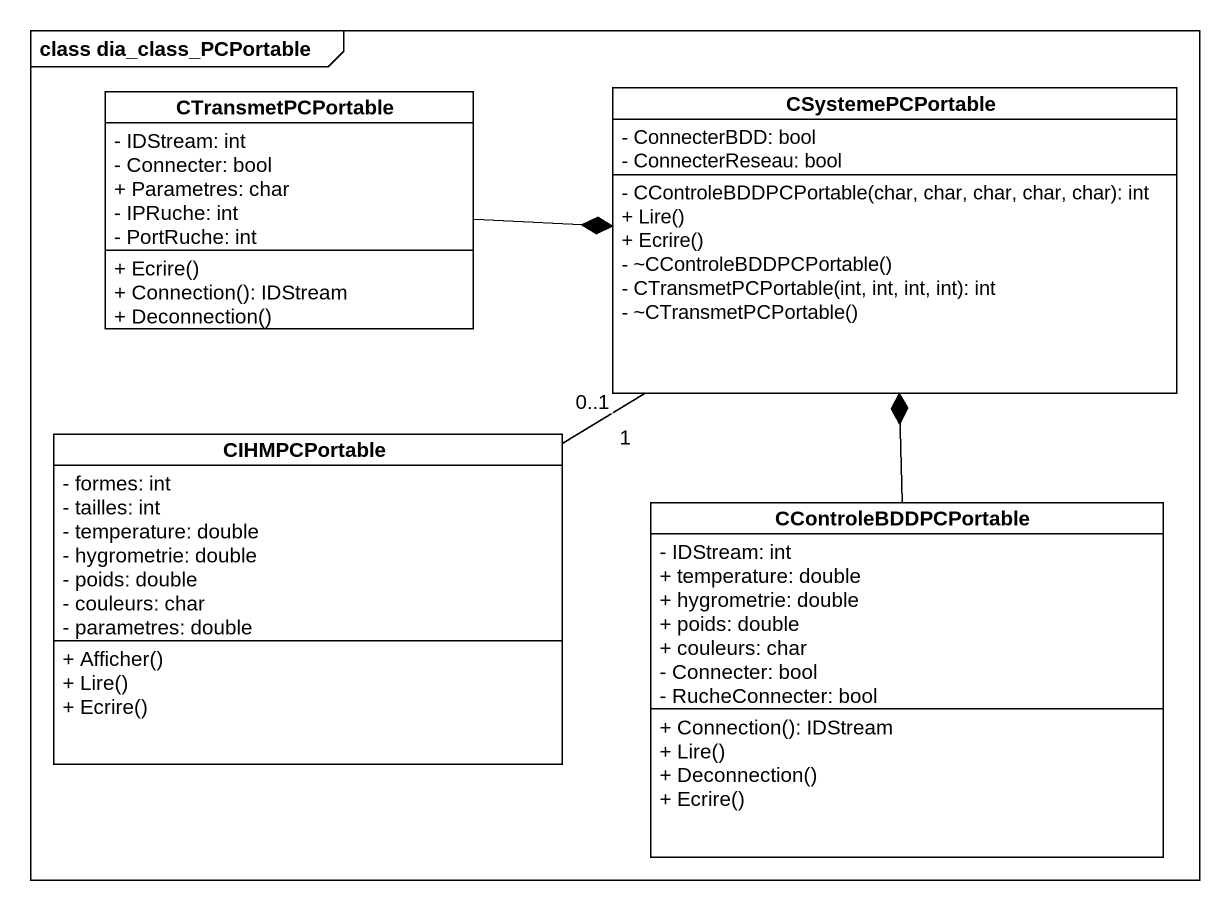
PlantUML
@startuml
mainframe class dia_class_PCPortable
hide circle
hide empty members
skinparam classAttributeIconSize 0
class CTransmetPCPortable {
  - IDStream: int
  - Connecter: bool
  + Parametres: char
  - IPRuche: int
  - PortRuche: int
  + Ecrire()
  + Connection(): IDStream
  + Deconnection()
}
class CSystemePCPortable {
  - ConnecterBDD: bool
  - ConnecterReseau: bool
  - CControleBDDPCPortable(char, char, char, char, char): int
  + Lire()
  + Ecrire()
  - ~CControleBDDPCPortable()
  - CTransmetPCPortable(int, int, int, int): int
  - ~CTransmetPCPortable()
}
class CIHMPCPortable {
  - formes: int
  - tailles: int
  - temperature: double
  - hygrometrie: double
  - poids: double
  - couleurs: char
  - parametres: double
  + Afficher()
  + Lire()
  + Ecrire()
}
class CControleBDDPCPortable {
  - IDStream: int
  + temperature: double
  + hygrometrie: double
  + poids: double
  + couleurs: char
  - Connecter: bool
  - RucheConnecter: bool
  + Connection(): IDStream
  + Lire()
  + Deconnection()
  + Ecrire()
}
CTransmetPCPortable -right-* CSystemePCPortable
CSystemePCPortable "1" -- "0..1" CIHMPCPortable
CControleBDDPCPortable -up-* CSystemePCPortable
@enduml
